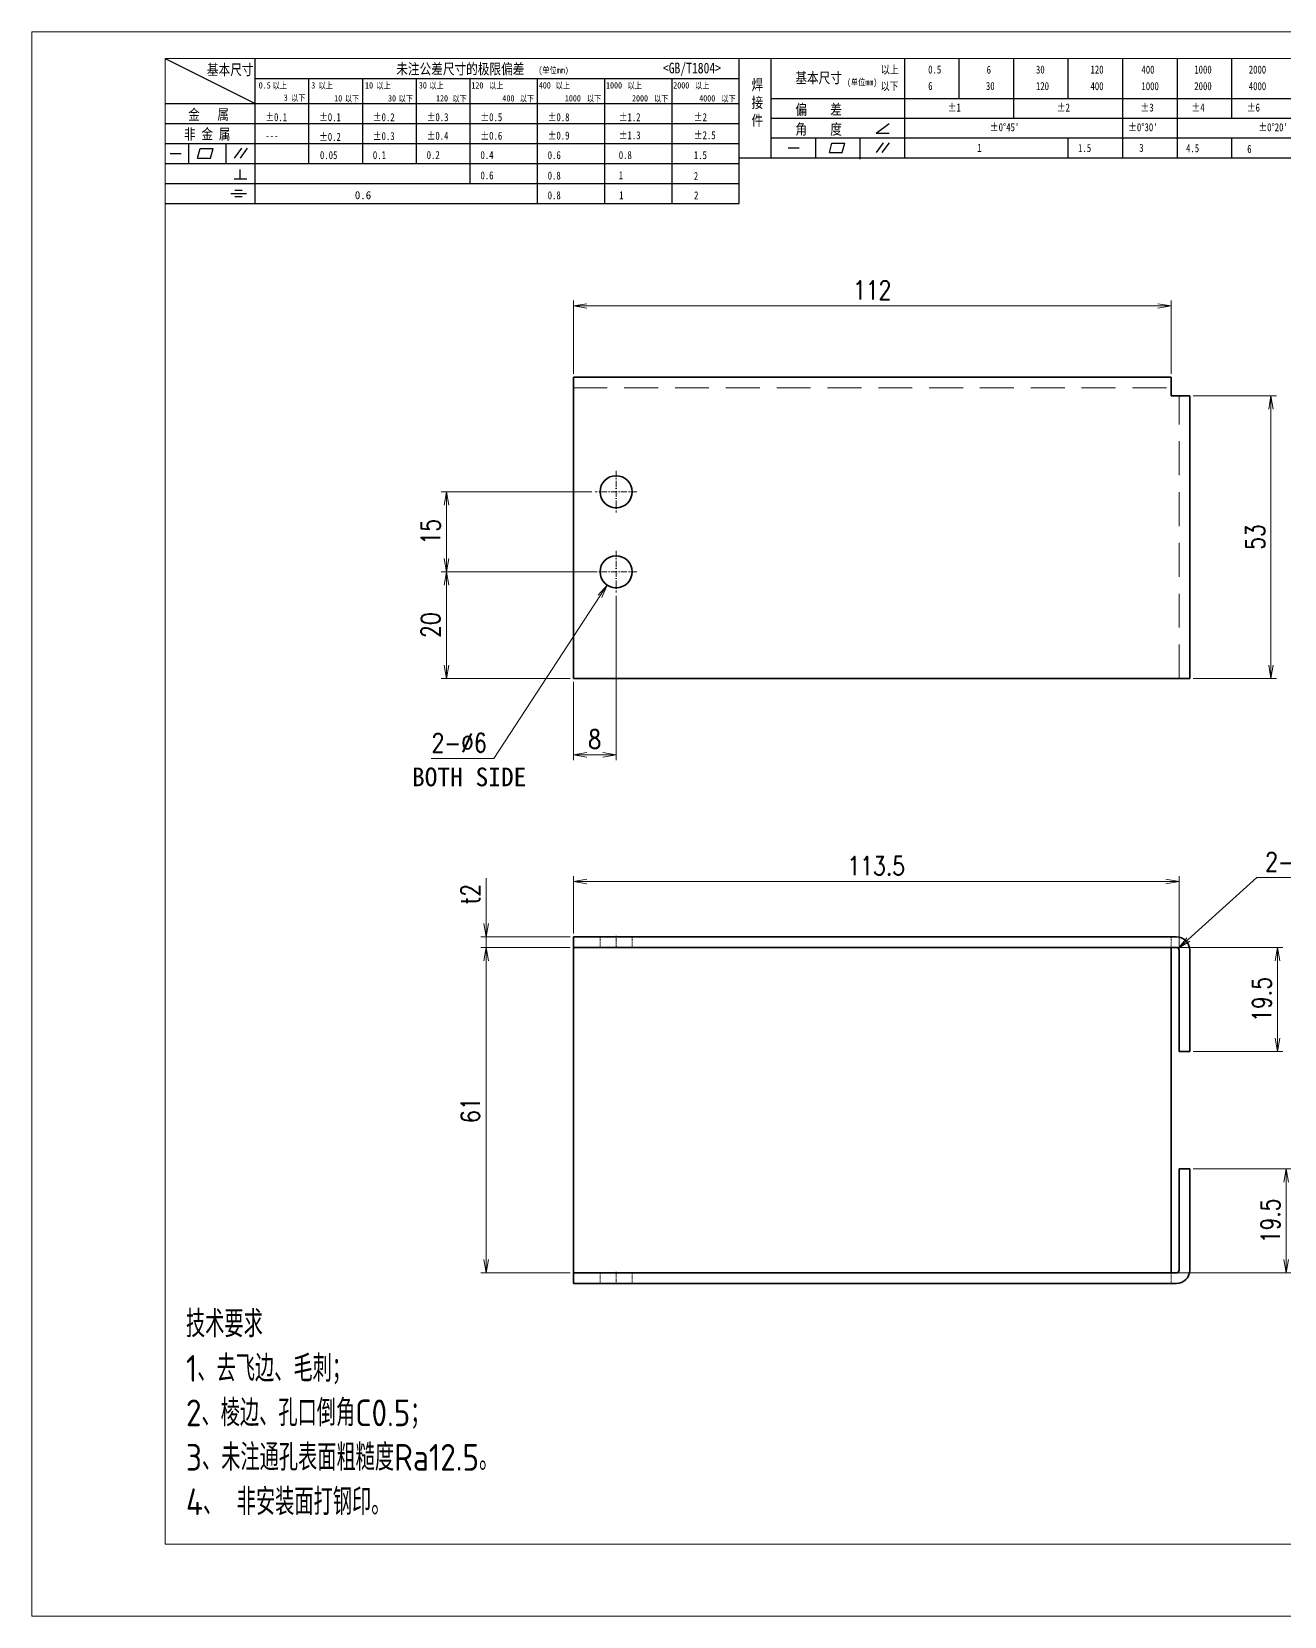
# Model space of a CAD drawing. Header units: millimetres. Extents: x 1333 to 78972, y -42879 to -5704.
# Drawn here: x 76369.7 to 76604.4, y -20114.1 to -19817.1 of the extents above; entities that cross this region are included whole.
import ezdxf
from ezdxf.enums import TextEntityAlignment as Align

# ---------------------------------------------------------------- set-up
doc = ezdxf.new("R2010")
doc.units = ezdxf.units.MM
doc.header["$LTSCALE"] = 0.5
for name, pattern in [('AM_ISO02W050x2', [3.75, 3, -0.75]), ('AM_ISO08W050x2', [9, 6, -0.75, 1.5, -0.75]), ('DASHDOT', [18.5, 12, -3, 0.5, -3]), ('DASHED', [19.05, 12.7, -6.35])]:
    doc.linetypes.add(name, pattern=pattern)
for name, color, linetype, lineweight in [('中心线', 2, 'AM_ISO08W050x2', 18), ('图框', 7, 'Continuous', 18), ('标注线', 3, 'Continuous', 18), ('粗实线', 7, 'Continuous', 35), ('虚线', 1, 'AM_ISO02W050x2', 18)]:
    doc.layers.add(name, color=color, linetype=linetype, lineweight=lineweight)
doc.layers.add('图框文字', color=7, linetype='Continuous')
doc.layers.add('打印', color=7, linetype='Continuous', lineweight=15, plot=False)
doc.layers.add('打印-禁用', color=7, linetype='Continuous', lineweight=15, plot=False)
doc.styles.add('DIM', font='romans.shx', dxfattribs={"width": 0.8, "bigfont": 'bigfont.shx'})
doc.styles.add('国标', font='simfang.ttf', dxfattribs={"width": 0.8})
doc.styles.add('宋体', font='')
doc.styles.add('机械长仿宋', font='gbenor.shx', dxfattribs={"height": 1, "bigfont": 'gbcbig.shx'})
doc.styles.get('宋体').set_extended_font_data('SimSun')
doc.dimstyles.new('XR 1-1$0', dxfattribs={"dimtxt": 3.5, "dimasz": 2.5, "dimexe": 1, "dimexo": 0.625, "dimgap": 1.2, "dimtad": 1, "dimzin": 9, "dimdsep": 46, "dimtxsty": 'DIM', "dimblk": 'OPEN', "dimcen": 0, "dimclrd": 8, "dimclre": 8, "dimclrt": 2, "dimazin": 2, "dimtfac": 0.5, "dimtmove": 0, "dimatfit": 3, "dimldrblk": 'OPEN', "dimfxl": 1, "dimtolj": 2, "dimlwd": 18, "dimlwe": 18, "dimarcsym": 0})
doc.dimstyles.new('XR 1-1$3', dxfattribs={"dimtxt": 3.5, "dimasz": 2.5, "dimexe": 1, "dimexo": 0.625, "dimgap": 1.2, "dimtad": 1, "dimtoh": 1, "dimdsep": 46, "dimtxsty": 'DIM', "dimblk": 'OPEN', "dimcen": 0, "dimclrd": 8, "dimclre": 8, "dimclrt": 2, "dimazin": 2, "dimtfac": 0.5, "dimtofl": 0, "dimtmove": 0, "dimatfit": 3, "dimldrblk": 'OPEN', "dimfxl": 1, "dimtolj": 2, "dimlwd": 18, "dimlwe": 18, "dimarcsym": 0})
doc.dimstyles.new('XR 1-1$4', dxfattribs={"dimtxt": 3.5, "dimasz": 2.5, "dimexe": 1, "dimexo": 0.625, "dimgap": 1.2, "dimtad": 1, "dimtoh": 1, "dimdsep": 46, "dimtxsty": 'DIM', "dimblk": 'OPEN', "dimcen": 0, "dimclrd": 8, "dimclre": 8, "dimclrt": 2, "dimazin": 2, "dimtfac": 0.5, "dimtofl": 0, "dimtmove": 0, "dimatfit": 3, "dimldrblk": 'OPEN', "dimfxl": 1, "dimtolj": 2, "dimlwd": 18, "dimlwe": 18, "dimarcsym": 0})

# ---------------------------------------------------------------- blocks, each defined once
blk = doc.blocks.new('GZDEH零件A3图框V01版')
at = {"layer": '图框', "linetype": 'Continuous'}
for p, q in [((2882.49, -1554.46), (2882.49, -1832.96)), ((3272.49, -1554.46), (2882.49, -1554.46)), ((2882.49, -1832.96), (3272.49, -1832.96))]:
    blk.add_line(p, q, dxfattribs=at)
at = {"layer": '图框文字', "color": 9}
for p, q in [((2882.49, -1554.46), (2899.37, -1562.92)), ((2899.37, -1581.67), (2899.37, -1554.46)), ((2990.09, -1581.67), (2990.09, -1554.46)), ((2996.09, -1573.08), (2996.09, -1554.46)), ((3021.09, -1561.98), (3021.09, -1554.46)), ((3031.31, -1561.98), (3031.31, -1554.46)), ((3041.53, -1561.98), (3041.53, -1554.46)), ((3051.75, -1561.98), (3051.75, -1554.46)), ((3061.98, -1561.98), (3061.98, -1554.46)), ((3072.2, -1561.98), (3072.2, -1554.46)), ((3082.42, -1561.98), (3082.42, -1554.46)), ((2899.37, -1558.24), (2990.09, -1558.24)), ((2909.45, -1574.17), (2909.45, -1558.24)), ((2919.53, -1574.17), (2919.53, -1558.24)), ((2929.61, -1574.17), (2929.61, -1558.24)), ((2939.69, -1577.92), (2939.69, -1558.24)), ((2952.29, -1581.67), (2952.29, -1558.24)), ((2964.89, -1581.67), (2964.89, -1558.24)), ((2977.49, -1581.67), (2977.49, -1558.24)), ((2996.09, -1561.98), (3113.09, -1561.98)), ((3021.09, -1573.08), (3021.09, -1561.98)), ((3041.53, -1565.68), (3041.53, -1561.98)), ((3061.98, -1573.08), (3061.98, -1561.98)), ((3072.2, -1573.08), (3072.2, -1561.98)), ((3082.42, -1565.68), (3082.42, -1561.98)), ((2882.49, -1562.92), (2990.09, -1562.92)), ((2882.49, -1566.67), (2990.09, -1566.67)), ((2996.09, -1565.68), (3113.09, -1565.68)), ((3015.75, -1568.51), (3018.15, -1566.66)), ((2882.49, -1570.42), (2990.09, -1570.42)), ((2886.92, -1574.12), (2886.92, -1570.42)), ((2893.91, -1574.12), (2893.91, -1570.42)), ((2996.09, -1569.38), (3113.09, -1569.38)), ((3004.42, -1573.08), (3004.42, -1569.38)), ((3006.97, -1572.12), (3007.45, -1570.33)), ((3007.45, -1570.33), (3009.86, -1570.33)), ((3009.39, -1572.12), (3009.86, -1570.33)), ((3012.75, -1573.08), (3012.75, -1569.38)), ((3015.75, -1568.51), (3018.15, -1568.51)), ((3015.81, -1572.12), (3017.15, -1570.26)), ((3016.89, -1572.12), (3018.23, -1570.26)), ((3051.75, -1573.08), (3051.75, -1569.38)), ((3082.42, -1573.08), (3082.42, -1569.48)), ((2883.43, -1572.27), (2885.49, -1572.27)), ((2888.59, -1573.16), (2889.07, -1571.37)), ((2888.59, -1573.16), (2891, -1573.16)), ((2889.07, -1571.37), (2891.48, -1571.37)), ((2891, -1573.16), (2891.48, -1571.37)), ((2895.52, -1573.16), (2896.85, -1571.3)), ((2896.6, -1573.16), (2897.94, -1571.3)), ((2990.09, -1573.08), (3113.09, -1573.08)), ((2999.26, -1571.23), (3001.32, -1571.23)), ((3006.97, -1572.12), (3009.39, -1572.12)), ((3012.75, -1573.33), (3012.75, -1573.08)), ((2882.49, -1574.17), (2990.09, -1574.17)), ((2895.42, -1577.05), (2897.81, -1577.05)), ((2896.58, -1577.05), (2896.58, -1575.28)), ((2882.49, -1577.92), (2990.09, -1577.92)), ((2894.79, -1579.77), (2897.77, -1579.77)), ((2895.57, -1579.17), (2896.92, -1579.17)), ((2882.49, -1581.67), (2990.09, -1581.67)), ((2895.57, -1580.37), (2896.93, -1580.37))]:
    blk.add_line(p, q, dxfattribs=at)
at = {"layer": '打印-禁用', "linetype": 'Continuous'}
for p, q in [((2857.49, -1549.46), (2857.49, -1846.46)), ((3277.49, -1549.46), (2857.49, -1549.46)), ((2857.49, -1846.46), (3277.49, -1846.46))]:
    blk.add_line(p, q, dxfattribs=at)
at = {"layer": '图框文字', "color": 9, "style": '国标', "width": 0.8}
for s, height, p in [('基本尺寸', 2, (2890.33, -1557.58)), ('未注公差尺寸的极限偏差', 2, (2925.81, -1557.44)), ('<GB/T1804>', 2, (2975.78, -1557.27)), ('以上', 1.5, (3016.64, -1557.33)), ('0.5', 1.5, (3025.49, -1557.3)), ('6', 1.5, (3036.45, -1557.34)), ('30', 1.5, (3045.69, -1557.31)), ('120', 1.5, (3055.91, -1557.31)), ('400', 1.5, (3065.46, -1557.31)), ('1000', 1.5, (3075.36, -1557.31)), ('2000', 1.5, (3085.57, -1557.31)), ('30', 1.2, (2930.04, -1560.11)), ('基本尺寸', 2, (3000.6, -1559.1)), ('以下', 1.5, (3016.58, -1560.43)), ('6', 1.5, (3025.49, -1560.38)), ('30', 1.5, (3036.31, -1560.39)), ('120', 1.5, (3045.69, -1560.41)), ('400', 1.5, (3055.91, -1560.41)), ('1000', 1.5, (3065.46, -1560.41)), ('2000', 1.5, (3075.36, -1560.41)), ('4000', 1.5, (3085.57, -1560.41)), ('金   属', 2, (2886.82, -1565.98)), ('±0.1', 1.5, (2901.27, -1566.23)), ('±0.1', 1.5, (2911.35, -1566.23)), ('±0.2', 1.5, (2921.43, -1566.23)), ('±0.3', 1.5, (2931.51, -1566.23)), ('±0.5', 1.5, (2941.59, -1566.23)), ('±0.8', 1.5, (2954.19, -1566.23)), ('±1.2', 1.5, (2967.51, -1566.23)), ('±2', 1.5, (2981.58, -1566.23)), ('偏    差', 2, (3000.6, -1565.04)), ('±1', 1.5, (3029.16, -1564.42)), ('±2', 1.5, (3049.61, -1564.42)), ('±3', 1.5, (3065.3, -1564.42)), ('±4', 1.5, (3074.85, -1564.42)), ('±6', 1.5, (3085.22, -1564.42)), ('非 金 属', 2, (2886.02, -1569.65)), ('±0.3', 1.5, (2921.43, -1569.77)), ('±0.4', 1.5, (2931.51, -1569.71)), ('±0.6', 1.5, (2941.59, -1569.71)), ('±0.9', 1.5, (2954.19, -1569.68)), ('±1.3', 1.5, (2967.51, -1569.62)), ('±2.5', 1.5, (2981.58, -1569.61)), ('角    度', 2, (3000.6, -1568.74)), ("±0%%D45'", 1.5, (3037.06, -1568.12)), ("±0%%D30'", 1.5, (3062.98, -1568.12)), ("±0%%D20'", 1.5, (3087.38, -1568.12)), ('---', 1.5, (2901.27, -1569.65)), ('±0.2', 1.5, (2911.35, -1569.92)), ('1', 1.5, (3034.69, -1571.98)), ('1.5', 1.5, (3053.59, -1572.01)), ('3', 1.5, (3065.05, -1571.98)), ('4.5', 1.5, (3073.82, -1572.05)), ('6', 1.5, (3085.28, -1572.19)), ('0.1', 1.5, (2921.43, -1573.34)), ('0.2', 1.5, (2931.51, -1573.33)), ('0.4', 1.5, (2941.59, -1573.33)), ('0.6', 1.5, (2954.19, -1573.35)), ('0.8', 1.5, (2967.51, -1573.33)), ('1.5', 1.5, (2981.58, -1573.34)), ('0.6', 1.5, (2941.59, -1577.14)), ('0.8', 1.5, (2954.19, -1577.17)), ('1', 1.5, (2967.51, -1577.12)), ('2', 1.5, (2981.58, -1577.26)), ('0.8', 1.5, (2954.19, -1580.87)), ('1', 1.5, (2967.59, -1580.86)), ('2', 1.5, (2981.62, -1580.89))]:
    blk.add_text(s, height=height, dxfattribs=at).set_placement(p)
at = {"layer": '图框文字', "color": 9, "lineweight": 15, "style": '国标', "width": 0.8}
for s, p in [('(单位mm)', (2952.44, -1557.27)), ('0.5', (2900.03, -1560.11)), ('以上', (2902.64, -1560.16)), ('3', (2909.88, -1560.11)), ('以上', (2911.25, -1560.16)), ('10', (2919.96, -1560.11)), ('以上', (2922.09, -1560.16)), ('以上', (2932.02, -1560.16)), ('120', (2939.88, -1560.11)), ('以上', (2943.21, -1560.16)), ('400', (2952.52, -1560.11)), ('以上', (2955.68, -1560.16)), ('1000', (2965.12, -1560.11)), ('以上', (2969.16, -1560.16)), ('2000', (2977.72, -1560.11)), ('以上', (2981.8, -1560.16)), ('(单位mm)', (3010.27, -1559.51)), ('3', (2904.73, -1562.41)), ('以下', (2906.1, -1562.46)), ('10', (2914.19, -1562.54)), ('以下', (2916.18, -1562.59)), ('30', (2924.27, -1562.54)), ('以下', (2926.26, -1562.59)), ('120', (2933.26, -1562.54)), ('以下', (2936.34, -1562.59)), ('400', (2945.7, -1562.54)), ('以下', (2948.94, -1562.59)), ('1000', (2957.41, -1562.54)), ('以下', (2961.54, -1562.59)), ('2000', (2969.99, -1562.54)), ('以下', (2974.14, -1562.59)), ('4000', (2982.59, -1562.54)), ('以下', (2986.74, -1562.59))]:
    blk.add_text(s, height=1.2, dxfattribs=at).set_placement(p)
at = {"layer": '图框文字', "color": 9, "lineweight": 13, "style": '国标'}
blk.add_text('0.6', height=1.5, dxfattribs=at).set_placement((2918.05, -1580.85))
at = {"layer": '图框文字', "color": 9, "style": '国标'}
for s, insert, char_height, width, attachment_point in [('焊\\P接\\P件', (2992.39, -1558.41), 2, 3.1877, 1), ('0.05', (2911.51, -1573.37), 1.5, 5.1982, 7)]:
    blk.add_mtext(s, dxfattribs=dict(at, insert=insert, char_height=char_height, width=width, attachment_point=attachment_point))
blk = doc.blocks.new('DEH A3')
at = {"layer": '图框'}
blk.add_blockref('GZDEH零件A3图框V01版', (-2857.49, 1846.46), dxfattribs=at)
blk = doc.blocks.new('_Open')
at = {"color": 0, "linetype": 'ByBlock', "lineweight": -2}
for p, q in [((-1, 0.17), (0, 0)), ((-1, -0.17), (0, 0)), ((0, 0), (-1, 0))]:
    blk.add_line(p, q, dxfattribs=at)
blk = doc.blocks.new('*D985')
at = {"layer": 'Defpoints', "color": 0}
for p in [(76447.4, -19918.29), (76475.3, -19918.29), (76471.2, -19938.29)]:
    blk.add_point(p, dxfattribs=at)
at = {"layer": '标注线', "color": 8, "lineweight": 18}
for p, q in [((76474.67, -19918.29), (76446.4, -19918.29)), ((76447.4, -19935.79), (76447.4, -19920.79)), ((76470.57, -19938.29), (76446.4, -19938.29))]:
    blk.add_line(p, q, dxfattribs=at)
at = {"layer": '标注线', "color": 8, "lineweight": 18, "xscale": 2.5, "yscale": 2.5, "zscale": 2.5}
for p, rotation in [((76447.4, -19918.29), 90), ((76447.4, -19938.29), 270)]:
    blk.add_blockref('_Open', p, dxfattribs=dict(at, rotation=rotation))
at = {"layer": '标注线', "color": 2, "insert": (76444.45, -19928.29), "char_height": 3.5, "attachment_point": 5, "rotation": 90, "style": 'DIM'}
blk.add_mtext('\\A2;20', dxfattribs=at)
blk = doc.blocks.new('*D986')
at = {"layer": 'Defpoints', "color": 0}
for p in [(76447.4, -19903.29), (76475.3, -19903.29), (76476.2, -19918.29)]:
    blk.add_point(p, dxfattribs=at)
at = {"layer": '标注线', "color": 8, "lineweight": 18}
for p, q in [((76474.67, -19903.29), (76446.4, -19903.29)), ((76447.4, -19915.79), (76447.4, -19905.79)), ((76475.57, -19918.29), (76446.4, -19918.29))]:
    blk.add_line(p, q, dxfattribs=at)
at = {"layer": '标注线', "color": 8, "lineweight": 18, "xscale": 2.5, "yscale": 2.5, "zscale": 2.5}
for p, rotation in [((76447.4, -19903.29), 90), ((76447.4, -19918.29), 270)]:
    blk.add_blockref('_Open', p, dxfattribs=dict(at, rotation=rotation))
at = {"layer": '标注线', "color": 2, "insert": (76444.45, -19910.79), "char_height": 3.5, "attachment_point": 5, "rotation": 90, "style": 'DIM'}
blk.add_mtext('\\A2;15', dxfattribs=at)
blk = doc.blocks.new('*D987')
at = {"layer": 'Defpoints', "color": 0}
for p in [(76479.2, -19922.19), (76471.2, -19938.29), (76479.2, -19952.61)]:
    blk.add_point(p, dxfattribs=at)
at = {"layer": '标注线', "color": 8, "lineweight": 18}
for p, q in [((76479.2, -19922.82), (76479.2, -19953.61)), ((76471.2, -19938.92), (76471.2, -19953.61)), ((76473.7, -19952.61), (76476.7, -19952.61))]:
    blk.add_line(p, q, dxfattribs=at)
at = {"layer": '标注线', "color": 8, "lineweight": 18, "xscale": 2.5, "yscale": 2.5, "zscale": 2.5, "rotation": 180}
blk.add_blockref('_Open', (76471.2, -19952.61), dxfattribs=at)
at = {"layer": '标注线', "color": 8, "lineweight": 18, "xscale": 2.5, "yscale": 2.5, "zscale": 2.5}
blk.add_blockref('_Open', (76479.2, -19952.61), dxfattribs=at)
at = {"layer": '标注线', "color": 2, "insert": (76475.2, -19949.66), "char_height": 3.5, "attachment_point": 5, "style": 'DIM'}
blk.add_mtext('\\A2;8', dxfattribs=at)
blk = doc.blocks.new('*D988')
at = {"layer": 'Defpoints', "color": 0}
for p in [(76480.84, -19915.78), (76477.55, -19920.8)]:
    blk.add_point(p, dxfattribs=at)
at = {"layer": '标注线', "color": 8, "lineweight": 18}
for p, q in [((76456.26, -19953.28), (76476.18, -19922.89)), ((76444.53, -19953.28), (76456.26, -19953.28))]:
    blk.add_line(p, q, dxfattribs=at)
at = {"layer": '标注线', "color": 8, "lineweight": 18, "xscale": 2.5, "yscale": 2.5, "zscale": 2.5, "rotation": 56.75189736938376}
blk.add_blockref('_Open', (76477.55, -19920.8), dxfattribs=at)
at = {"layer": '标注线', "color": 2, "insert": (76449.79, -19950.33), "char_height": 3.5, "attachment_point": 5, "style": 'DIM'}
blk.add_mtext('\\A2;{\\Fromans,bigfont|c134;2-}∅6', dxfattribs=at)
blk = doc.blocks.new('*D989')
at = {"layer": 'Defpoints', "color": 0}
for p in [(76583.2, -19868.47), (76471.2, -19881.79), (76583.2, -19881.79)]:
    blk.add_point(p, dxfattribs=at)
at = {"layer": '标注线', "color": 8, "lineweight": 18}
for p, q in [((76471.2, -19881.17), (76471.2, -19867.47)), ((76473.7, -19868.47), (76580.7, -19868.47)), ((76583.2, -19881.17), (76583.2, -19867.47))]:
    blk.add_line(p, q, dxfattribs=at)
at = {"layer": '标注线', "color": 8, "lineweight": 18, "xscale": 2.5, "yscale": 2.5, "zscale": 2.5, "rotation": 180}
blk.add_blockref('_Open', (76471.2, -19868.47), dxfattribs=at)
at = {"layer": '标注线', "color": 8, "lineweight": 18, "xscale": 2.5, "yscale": 2.5, "zscale": 2.5}
blk.add_blockref('_Open', (76583.2, -19868.47), dxfattribs=at)
at = {"layer": '标注线', "color": 2, "insert": (76527.2, -19865.52), "char_height": 3.5, "attachment_point": 5, "style": 'DIM'}
blk.add_mtext('\\A2;112', dxfattribs=at)
blk = doc.blocks.new('*D990')
at = {"layer": 'Defpoints', "color": 0}
for p in [(76581.89, -19988.7), (76603.16, -19988.7), (76586.7, -20008.2)]:
    blk.add_point(p, dxfattribs=at)
at = {"layer": '标注线', "color": 8, "lineweight": 18}
for p, q in [((76582.51, -19988.7), (76604.16, -19988.7)), ((76603.16, -20005.7), (76603.16, -19991.2)), ((76587.32, -20008.2), (76604.16, -20008.2))]:
    blk.add_line(p, q, dxfattribs=at)
at = {"layer": '标注线', "color": 8, "lineweight": 18, "xscale": 2.5, "yscale": 2.5, "zscale": 2.5}
for p, rotation in [((76603.16, -19988.7), 90), ((76603.16, -20008.2), 270)]:
    blk.add_blockref('_Open', p, dxfattribs=dict(at, rotation=rotation))
at = {"layer": '标注线', "color": 2, "insert": (76600.21, -19998.45), "char_height": 3.5, "attachment_point": 5, "rotation": 90, "style": 'DIM'}
blk.add_mtext('\\A2;19.5', dxfattribs=at)
blk = doc.blocks.new('*D991')
at = {"layer": 'Defpoints', "color": 0}
for p in [(76586.7, -20030.2), (76604.77, -20030.2), (76581.87, -20049.7)]:
    blk.add_point(p, dxfattribs=at)
at = {"layer": '标注线', "color": 8, "lineweight": 18}
for p, q in [((76587.32, -20030.2), (76605.77, -20030.2)), ((76604.77, -20047.2), (76604.77, -20032.7)), ((76582.5, -20049.7), (76605.77, -20049.7))]:
    blk.add_line(p, q, dxfattribs=at)
at = {"layer": '标注线', "color": 8, "lineweight": 18, "xscale": 2.5, "yscale": 2.5, "zscale": 2.5}
for p, rotation in [((76604.77, -20030.2), 90), ((76604.77, -20049.7), 270)]:
    blk.add_blockref('_Open', p, dxfattribs=dict(at, rotation=rotation))
at = {"layer": '标注线', "color": 2, "insert": (76601.82, -20039.95), "char_height": 3.5, "attachment_point": 5, "rotation": 90, "style": 'DIM'}
blk.add_mtext('\\A2;19.5', dxfattribs=at)
blk = doc.blocks.new('*D992')
at = {"layer": 'Defpoints', "color": 0}
for p in [(76584.7, -19976.35), (76471.2, -19986.7), (76584.7, -19990.19)]:
    blk.add_point(p, dxfattribs=at)
at = {"layer": '标注线', "color": 8, "lineweight": 18}
for p, q in [((76471.2, -19986.08), (76471.2, -19975.35)), ((76584.7, -19989.56), (76584.7, -19975.35)), ((76473.7, -19976.35), (76582.2, -19976.35))]:
    blk.add_line(p, q, dxfattribs=at)
at = {"layer": '标注线', "color": 8, "lineweight": 18, "xscale": 2.5, "yscale": 2.5, "zscale": 2.5, "rotation": 180}
blk.add_blockref('_Open', (76471.2, -19976.35), dxfattribs=at)
at = {"layer": '标注线', "color": 8, "lineweight": 18, "xscale": 2.5, "yscale": 2.5, "zscale": 2.5}
blk.add_blockref('_Open', (76584.7, -19976.35), dxfattribs=at)
at = {"layer": '标注线', "color": 2, "insert": (76527.95, -19973.4), "char_height": 3.5, "attachment_point": 5, "style": 'DIM'}
blk.add_mtext('\\A2;113.5', dxfattribs=at)
blk = doc.blocks.new('*D993')
at = {"layer": 'Defpoints', "color": 0}
for p in [(76586.7, -19885.29), (76601.93, -19885.29), (76586.7, -19938.29)]:
    blk.add_point(p, dxfattribs=at)
at = {"layer": '标注线', "color": 8, "lineweight": 18}
for p, q in [((76587.32, -19885.29), (76602.93, -19885.29)), ((76601.93, -19935.79), (76601.93, -19887.79)), ((76587.32, -19938.29), (76602.93, -19938.29))]:
    blk.add_line(p, q, dxfattribs=at)
at = {"layer": '标注线', "color": 8, "lineweight": 18, "xscale": 2.5, "yscale": 2.5, "zscale": 2.5}
for p, rotation in [((76601.93, -19885.29), 90), ((76601.93, -19938.29), 270)]:
    blk.add_blockref('_Open', p, dxfattribs=dict(at, rotation=rotation))
at = {"layer": '标注线', "color": 2, "insert": (76598.98, -19911.79), "char_height": 3.5, "attachment_point": 5, "rotation": 90, "style": 'DIM'}
blk.add_mtext('\\A2;53', dxfattribs=at)
blk = doc.blocks.new('*D994')
at = {"layer": 'Defpoints', "color": 0}
for p in [(76454.85, -19986.7), (76471.2, -19986.7), (76471.2, -19988.7)]:
    blk.add_point(p, dxfattribs=at)
at = {"layer": '标注线', "color": 8, "lineweight": 18}
for p, q in [((76454.85, -19984.2), (76454.85, -19975.7)), ((76470.57, -19986.7), (76453.85, -19986.7)), ((76454.85, -19988.7), (76454.85, -19986.7)), ((76470.57, -19988.7), (76453.85, -19988.7)), ((76454.85, -19991.2), (76454.85, -19993.7))]:
    blk.add_line(p, q, dxfattribs=at)
at = {"layer": '标注线', "color": 8, "lineweight": 18, "xscale": 2.5, "yscale": 2.5, "zscale": 2.5}
for p, rotation in [((76454.85, -19986.7), 270), ((76454.85, -19988.7), 90)]:
    blk.add_blockref('_Open', p, dxfattribs=dict(at, rotation=rotation))
at = {"layer": '标注线', "color": 2, "insert": (76451.9, -19978.7), "char_height": 3.5, "attachment_point": 5, "rotation": 90, "style": 'DIM'}
blk.add_mtext('\\A2;{\\Fromans,bigfont|c134;t}2', dxfattribs=at)
blk = doc.blocks.new('*D995')
at = {"layer": 'Defpoints', "color": 0}
for p in [(76454.85, -19988.7), (76471.2, -19988.7), (76471.2, -20049.7)]:
    blk.add_point(p, dxfattribs=at)
at = {"layer": '标注线', "color": 8, "lineweight": 18}
for p, q in [((76470.57, -19988.7), (76453.85, -19988.7)), ((76454.85, -20047.2), (76454.85, -19991.2)), ((76470.57, -20049.7), (76453.85, -20049.7))]:
    blk.add_line(p, q, dxfattribs=at)
at = {"layer": '标注线', "color": 8, "lineweight": 18, "xscale": 2.5, "yscale": 2.5, "zscale": 2.5}
for p, rotation in [((76454.85, -19988.7), 90), ((76454.85, -20049.7), 270)]:
    blk.add_blockref('_Open', p, dxfattribs=dict(at, rotation=rotation))
at = {"layer": '标注线', "color": 2, "insert": (76451.9, -20019.2), "char_height": 3.5, "attachment_point": 5, "rotation": 90, "style": 'DIM'}
blk.add_mtext('\\A2;61', dxfattribs=at)
blk = doc.blocks.new('*D996')
at = {"layer": 'Defpoints', "color": 0}
for p in [(76584.2, -19989.2), (76584.57, -19988.87)]:
    blk.add_point(p, dxfattribs=at)
at = {"layer": '标注线', "color": 8, "lineweight": 18}
for p, q in [((76599.27, -19975.59), (76586.42, -19987.19)), ((76616.07, -19975.59), (76599.27, -19975.59))]:
    blk.add_line(p, q, dxfattribs=at)
at = {"layer": '标注线', "color": 8, "lineweight": 18, "xscale": 2.5, "yscale": 2.5, "zscale": 2.5, "rotation": 222.0626952811471}
blk.add_blockref('_Open', (76584.57, -19988.87), dxfattribs=at)
at = {"layer": '标注线', "color": 2, "insert": (76608.27, -19972.64), "char_height": 3.5, "attachment_point": 5, "style": 'DIM'}
blk.add_mtext('\\A2;{\\Fromans,bigfont|c134;2-Rmin}', dxfattribs=at)

msp = doc.modelspace()

# ---------------------------------------------------------------- linework, layer by layer
at = {"layer": '中心线', "linetype": 'DASHDOT', "ltscale": 0.195}
for p, q in [((76479.196, -19899.392), (76479.196, -19907.192)), ((76483.096, -19903.292), (76475.296, -19903.292)), ((76479.196, -19914.392), (76479.196, -19922.192)), ((76483.096, -19918.292), (76475.296, -19918.292))]:
    msp.add_line(p, q, dxfattribs=at)
at = {"layer": '中心线', "linetype": 'DASHDOT', "ltscale": 0.060015}
for p, q in [((76479.196, -19986.5), (76479.196, -19988.901)), ((76479.196, -20049.5), (76479.196, -20051.901))]:
    msp.add_line(p, q, dxfattribs=at)
at = {"layer": '打印'}
msp.add_lwpolyline([(76369.683, -19817.067), (76789.683, -19817.067), (76789.683, -20114.067), (76369.683, -20114.067)], close=True, dxfattribs=at)
at = {"layer": '粗实线', "ltscale": 0.0625}
for p, q in [((76471.196, -19884.292), (76471.196, -19881.792)), ((76583.196, -19884.292), (76583.196, -19881.792)), ((76586.696, -19885.292), (76584.196, -19885.292)), ((76586.696, -19938.292), (76584.196, -19938.292))]:
    msp.add_line(p, q, dxfattribs=at)
at = {"layer": '粗实线'}
for p, q in [((76471.196, -19881.792), (76583.196, -19881.792)), ((76471.196, -19938.292), (76471.196, -19884.292)), ((76586.696, -19938.292), (76586.696, -19885.292)), ((76471.196, -19938.292), (76584.196, -19938.292)), ((76471.196, -19986.7), (76584.196, -19986.7)), ((76471.196, -19988.7), (76584.196, -19988.7)), ((76471.196, -20049.2), (76471.196, -19989.2)), ((76583.196, -20049.2), (76583.196, -19989.2)), ((76471.196, -20049.7), (76584.196, -20049.7)), ((76471.196, -20051.7), (76584.196, -20051.7))]:
    msp.add_line(p, q, dxfattribs=at)
at = {"layer": '粗实线', "ltscale": 0.025}
for q in [(76583.196, -19884.292), (76584.196, -19885.292)]:
    msp.add_line((76583.196, -19885.292), q, dxfattribs=at)
at = {"layer": '粗实线', "ltscale": 0.05}
for p, q in [((76471.196, -19986.7), (76471.196, -19988.7)), ((76586.696, -20008.2), (76584.696, -20008.2)), ((76586.696, -20030.2), (76584.696, -20030.2)), ((76471.196, -20049.7), (76471.196, -20051.7))]:
    msp.add_line(p, q, dxfattribs=at)
at = {"layer": '粗实线', "ltscale": 0.003661}
for p, q in [((76471.196, -19988.847), (76471.196, -19988.7)), ((76583.196, -19988.847), (76583.196, -19988.7)), ((76471.196, -20049.7), (76471.196, -20049.554)), ((76583.196, -20049.7), (76583.196, -20049.554))]:
    msp.add_line(p, q, dxfattribs=at)
at = {"layer": '粗实线', "ltscale": 0.008839}
for p, q in [((76471.196, -19989.2), (76471.196, -19988.847)), ((76583.196, -19989.2), (76583.196, -19988.847)), ((76471.196, -20049.554), (76471.196, -20049.2)), ((76583.196, -20049.554), (76583.196, -20049.2))]:
    msp.add_line(p, q, dxfattribs=at)
at = {"layer": '粗实线', "ltscale": 0.475}
for p, q in [((76584.696, -20008.2), (76584.696, -19989.2)), ((76586.696, -20008.2), (76586.696, -19989.2)), ((76584.696, -20049.2), (76584.696, -20030.2)), ((76586.696, -20049.2), (76586.696, -20030.2))]:
    msp.add_line(p, q, dxfattribs=at)
at = {"layer": '粗实线'}
for centre in [(76479.196, -19903.292), (76479.196, -19918.292)]:
    msp.add_circle(centre, 3, dxfattribs=at)
for centre, radius, start, end in [((76584.196, -19989.2), 2.5, 0, 90), ((76584.196, -19989.2), 0.5, 0, 90), ((76584.196, -20049.2), 0.5, 270, 360), ((76584.196, -20049.2), 2.5, 270, 360)]:
    msp.add_arc(centre, radius, start, end, dxfattribs=at)
at = {"layer": '虚线', "linetype": 'DASHED'}
for p, q in [((76471.196, -19883.792), (76583.196, -19883.792)), ((76584.696, -19938.292), (76584.696, -19885.292))]:
    msp.add_line(p, q, dxfattribs=at)
at = {"layer": '虚线', "linetype": 'DASHED', "ltscale": 0.05}
for p, q in [((76476.196, -19986.7), (76476.196, -19988.7)), ((76476.196, -19986.7), (76476.196, -19988.7)), ((76482.196, -19986.7), (76482.196, -19988.7)), ((76482.196, -19986.7), (76482.196, -19988.7)), ((76583.196, -19986.7), (76583.196, -19988.7)), ((76476.196, -20049.7), (76476.196, -20051.7)), ((76476.196, -20049.7), (76476.196, -20051.7)), ((76482.196, -20049.7), (76482.196, -20051.7)), ((76482.196, -20049.7), (76482.196, -20051.7)), ((76583.196, -20049.7), (76583.196, -20051.7))]:
    msp.add_line(p, q, dxfattribs=at)

# ---------------------------------------------------------------- block references
at = {"layer": '图框'}
msp.add_blockref('DEH A3', (76369.683, -20114.067), dxfattribs=at)

# ---------------------------------------------------------------- texts
at = {"layer": '标注线', "color": 2, "style": '宋体'}
msp.add_text('BOTH SIDE', height=3.5, dxfattribs=at).set_placement((76462.381, -19959.546), align=Align.BOTTOM_RIGHT)
at = {"layer": '标注线', "color": 2, "insert": (76398.596, -20095.136), "char_height": 5, "width": 114.82461, "attachment_point": 7, "style": '机械长仿宋'}
msp.add_mtext('\\A2;技术要求\\P1、去飞边、毛刺；\\P2、棱边、孔口倒角C0.5；\\P3、未注通孔表面粗糙度Ra12.5。\\P{\\A0;4、\\C3; \\C2;非安装面打钢印。}', dxfattribs=at)

# ---------------------------------------------------------------- dimensions: what is measured, and where the dimension line sits
at = {"layer": '标注线'}
for base, p1, p2, picture, middle in [((76583.196, -19868.468), (76471.196, -19881.792), (76583.196, -19881.792), '*D989', (76527.196, -19865.518)), ((76479.196, -19952.613), (76471.196, -19938.292), (76479.196, -19922.192), '*D987', (76475.196, -19949.663)), ((76584.696, -19976.349), (76471.196, -19986.7), (76584.696, -19990.186), '*D992', (76527.946, -19973.399))]:
    dim = msp.add_linear_dim(base=base, p1=p1, p2=p2, dimstyle='XR 1-1$0', dxfattribs=at)
    dim.commit()
    dim.dimension.update_dxf_attribs({"geometry": picture, "text_midpoint": middle})
for base, p1, p2, picture, middle in [((76601.927, -19885.292), (76586.696, -19938.292), (76586.696, -19885.292), '*D993', (76598.977, -19911.792)), ((76447.396, -19903.292), (76476.196, -19918.292), (76475.296, -19903.292), '*D986', (76444.446, -19910.792)), ((76447.396, -19918.292), (76471.196, -19938.292), (76475.296, -19918.292), '*D985', (76444.446, -19928.292)), ((76454.85, -19988.7), (76471.196, -20049.7), (76471.196, -19988.7), '*D995', (76451.9, -20019.2)), ((76603.164, -19988.7), (76586.696, -20008.2), (76581.885, -19988.7), '*D990', (76600.214, -19998.45)), ((76604.772, -20030.2), (76581.872, -20049.7), (76586.696, -20030.2), '*D991', (76601.822, -20039.95))]:
    dim = msp.add_linear_dim(base=base, p1=p1, p2=p2, angle=90, dimstyle='XR 1-1$0', dxfattribs=at)
    dim.commit()
    dim.dimension.update_dxf_attribs({"geometry": picture, "text_midpoint": middle})
dim = msp.add_diameter_dim_2p(p1=(76480.841, -19915.783), p2=(76477.551, -19920.801), text='{\\Fromans,bigfont|c134;2-}<>', dimstyle='XR 1-1$3', dxfattribs=at)
dim.commit()
dim.dimension.update_dxf_attribs({"geometry": '*D988', "text_midpoint": (76449.793, -19953.278), "dimtype": 163})
dim = msp.add_radius_dim(center=(76584.196, -19989.2), mpoint=(76584.567, -19988.865), text='{\\Fromans,bigfont|c134;2-Rmin}', dimstyle='XR 1-1$4', dxfattribs=at)
dim.commit()
dim.dimension.update_dxf_attribs({"geometry": '*D996', "text_midpoint": (76608.274, -19975.594), "dimtype": 164})
dim = msp.add_linear_dim(base=(76454.85, -19986.7), p1=(76471.196, -19988.7), p2=(76471.196, -19986.7), angle=90, text='{\\Fromans,bigfont|c134;t}<>', dimstyle='XR 1-1$0', dxfattribs=at)
dim.commit()
dim.dimension.update_dxf_attribs({"geometry": '*D994', "text_midpoint": (76451.9, -19978.7)})

doc.saveas('drawing.dxf')
